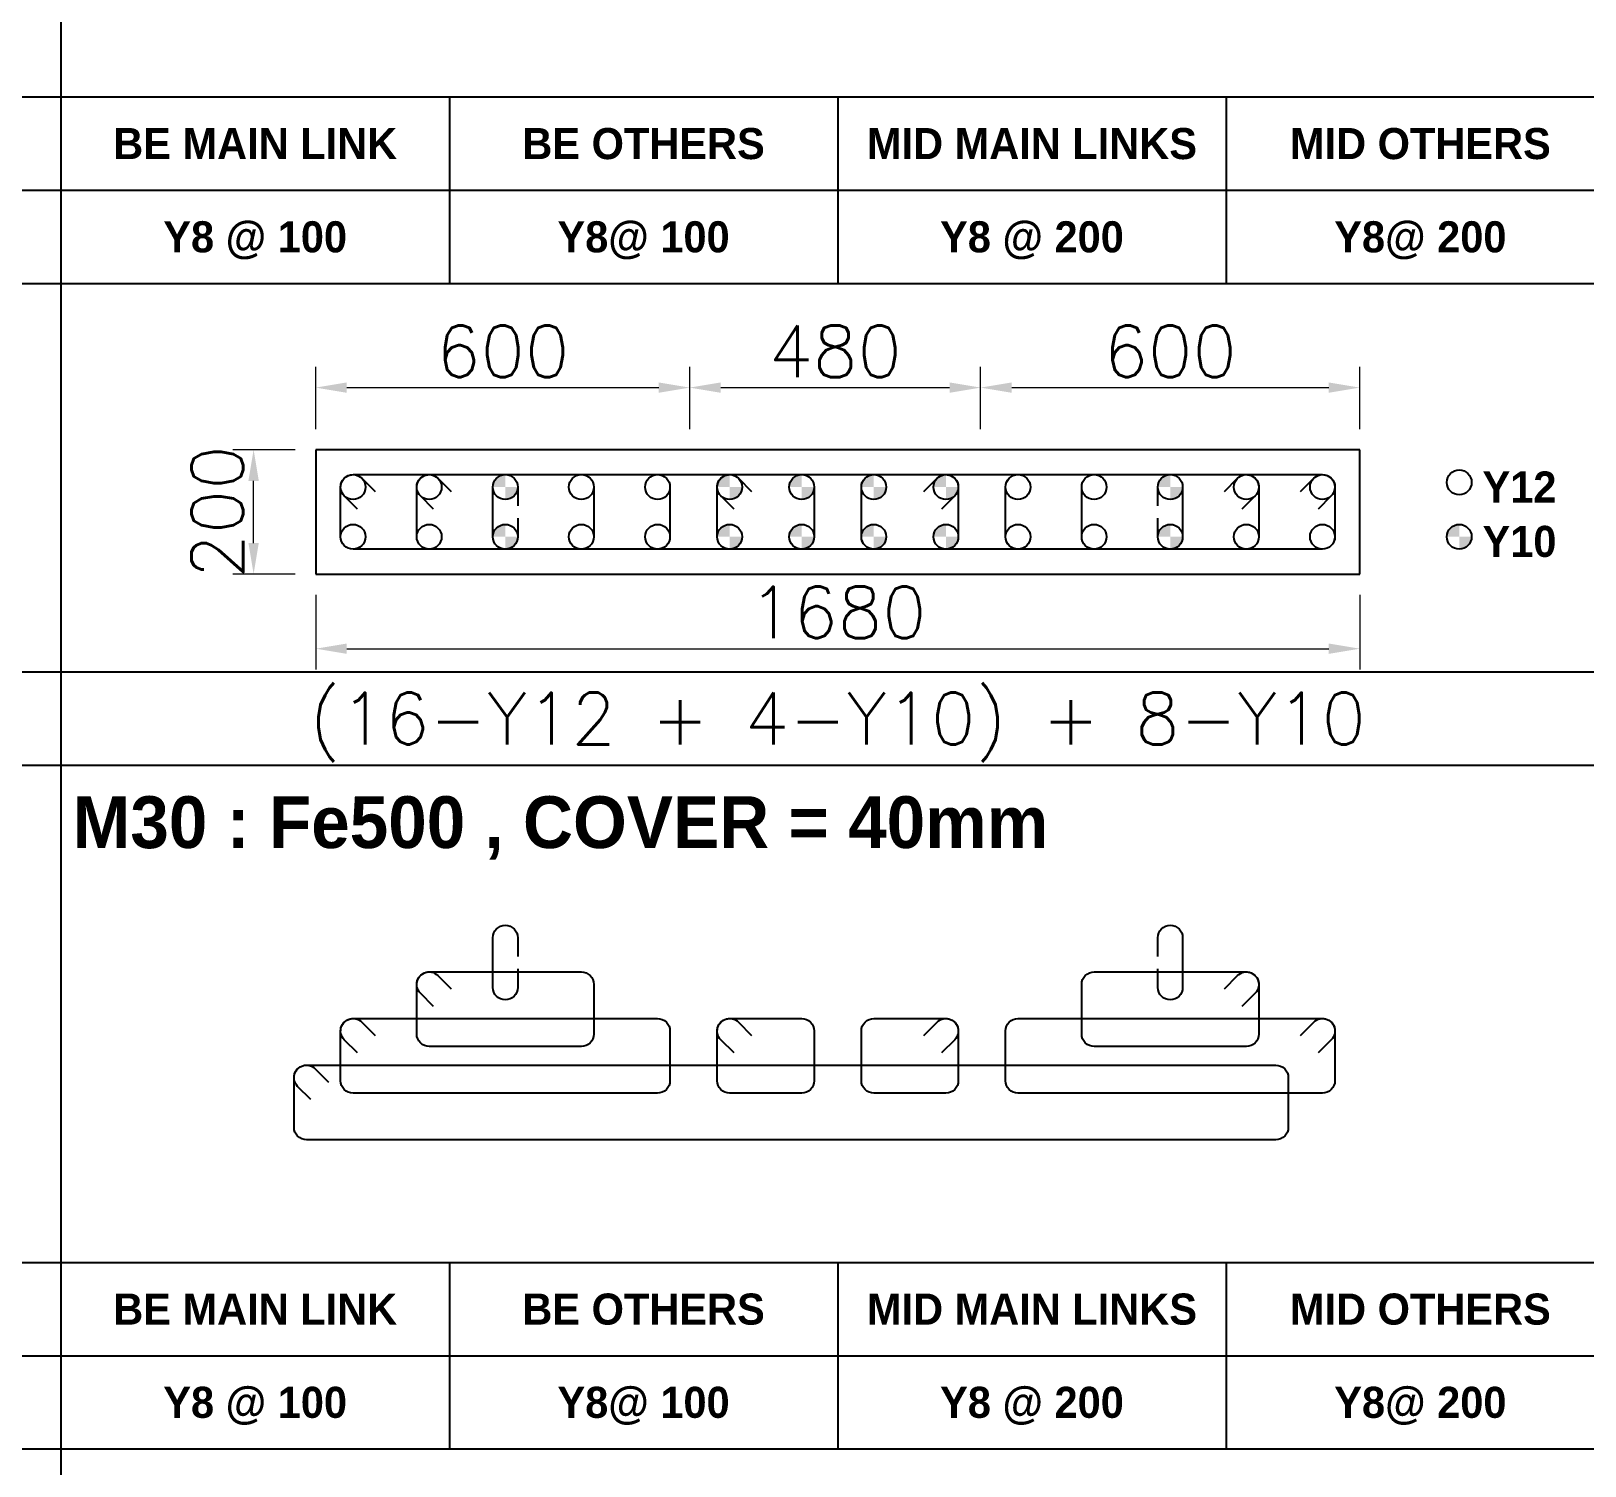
# Model space of a CAD drawing. Header units: millimetres. Extents: x -28707963 to -28231469, y 696001 to 896471.
# Drawn here: x -28305680 to -28298179, y 809414 to 816339 of the extents above; entities that cross this region are included whole.
import ezdxf
from ezdxf.enums import TextEntityAlignment as Align

# ---------------------------------------------------------------- set-up
doc = ezdxf.new("R2010")
doc.units = ezdxf.units.MM
doc.header["$MEASUREMENT"] = 0
doc.header["$PDMODE"] = 34
doc.header["$PDSIZE"] = -8
doc.layers.get('0').update_dxf_attribs({"lineweight": 5})
for name, color, linetype in [('09 COL TEXT-SCH', 2, 'Continuous'), ('14 REINF', 6, 'Continuous'), ('22 TABLE FRAME', 5, 'Continuous'), ('23 STIRRUPS', 5, 'Continuous'), ('TEXT', 4, 'Continuous')]:
    doc.layers.add(name, color=color, linetype=linetype)
doc.layers.add('19 COLUMN', color=1, linetype='Continuous', lineweight=25)
doc.styles.add('adani bold', font='')
doc.styles.add('ROMANS', font='simplex.shx')
doc.styles.get('adani bold').set_extended_font_data('Adani Bold', bold=True)
doc.dimstyles.new('D 50', dxfattribs={"dimscale": 100, "dimtxt": 3, "dimasz": 1.5, "dimexe": 1, "dimexo": 1, "dimgap": 0.5, "dimtad": 1, "dimdec": 0, "dimdsep": 46, "dimtxsty": 'ROMANS', "dimcen": 2.5, "dimclrd": 5, "dimclre": 5, "dimclrt": 4, "dimadec": 0, "dimazin": 0, "dimtfac": 1, "dimtdec": 0, "dimtmove": 0, "dimatfit": 3, "dimfxl": 1, "dimlwd": 0, "dimlwe": 0, "dimarcsym": 0})

# ---------------------------------------------------------------- blocks, each defined once
blk = doc.blocks.new('*D89')
at = {"color": 5, "lineweight": 0, "transparency": 16777216}
for p, q in [((-28304306.1, 813618.4), (-28304306.1, 813258.4)), ((-28299266.1, 813618.4), (-28299266.1, 813258.4)), ((-28304156.1, 813358.4), (-28299416.1, 813358.4))]:
    blk.add_line(p, q, dxfattribs=at)
at = {"color": 5, "transparency": 16777216}
for points in [[(-28304156.1, 813383.4), (-28304156.1, 813333.4), (-28304306.1, 813358.4)], [(-28299416.1, 813333.4), (-28299416.1, 813383.4), (-28299266.1, 813358.4)]]:
    blk.add_solid(points, dxfattribs=at)
at = {"layer": 'Defpoints', "color": 0, "transparency": 16777216}
for p in [(-28304306.1, 813718.4), (-28299266.1, 813718.4), (-28299266.1, 813358.4)]:
    blk.add_point(p, dxfattribs=at)
at = {"color": 4, "transparency": 16777216, "insert": (-28301786.1, 813533.4), "char_height": 250, "attachment_point": 5, "style": 'ROMANS'}
blk.add_mtext('1680', dxfattribs=at)
blk = doc.blocks.new('*D379')
at = {"color": 5, "lineweight": 0, "transparency": 16777216}
for p, q in [((-28304406.1, 814318.4), (-28304706.1, 814318.4)), ((-28304606.1, 813868.4), (-28304606.1, 814168.4)), ((-28304406.1, 813718.4), (-28304706.1, 813718.4))]:
    blk.add_line(p, q, dxfattribs=at)
at = {"color": 5, "transparency": 16777216}
for points in [[(-28304581.1, 814168.4), (-28304631.1, 814168.4), (-28304606.1, 814318.4)], [(-28304631.1, 813868.4), (-28304581.1, 813868.4), (-28304606.1, 813718.4)]]:
    blk.add_solid(points, dxfattribs=at)
at = {"layer": 'Defpoints', "color": 0, "transparency": 16777216}
for p in [(-28304606.1, 814318.4), (-28304306.1, 814318.4), (-28304306.1, 813718.4)]:
    blk.add_point(p, dxfattribs=at)
at = {"color": 4, "transparency": 16777216, "insert": (-28304781.1, 814018.4), "char_height": 250, "attachment_point": 5, "rotation": 90, "style": 'ROMANS'}
blk.add_mtext('200', dxfattribs=at)
blk = doc.blocks.new('*D380')
at = {"color": 5, "lineweight": 0, "transparency": 16777216}
for p, q in [((-28304306.1, 814418.4), (-28304306.1, 814718.4)), ((-28302500.7, 814418.4), (-28302500.7, 814718.4)), ((-28304156.1, 814618.4), (-28302650.7, 814618.4))]:
    blk.add_line(p, q, dxfattribs=at)
at = {"color": 5, "transparency": 16777216}
for points in [[(-28304156.1, 814643.4), (-28304156.1, 814593.4), (-28304306.1, 814618.4)], [(-28302650.7, 814593.4), (-28302650.7, 814643.4), (-28302500.7, 814618.4)]]:
    blk.add_solid(points, dxfattribs=at)
at = {"layer": 'Defpoints', "color": 0, "transparency": 16777216}
for p in [(-28302500.7, 814618.4), (-28304306.1, 814318.4), (-28302500.7, 814318.4)]:
    blk.add_point(p, dxfattribs=at)
at = {"color": 4, "transparency": 16777216, "insert": (-28303403.4, 814793.4), "char_height": 250, "attachment_point": 5, "style": 'ROMANS'}
blk.add_mtext('600', dxfattribs=at)
blk = doc.blocks.new('*D381')
at = {"color": 5, "lineweight": 0, "transparency": 16777216}
for p, q in [((-28302500.7, 814418.4), (-28302500.7, 814718.4)), ((-28301096.4, 814418.4), (-28301096.4, 814718.4)), ((-28302350.7, 814618.4), (-28301246.4, 814618.4))]:
    blk.add_line(p, q, dxfattribs=at)
at = {"color": 5, "transparency": 16777216}
for points in [[(-28302350.7, 814643.4), (-28302350.7, 814593.4), (-28302500.7, 814618.4)], [(-28301246.4, 814593.4), (-28301246.4, 814643.4), (-28301096.4, 814618.4)]]:
    blk.add_solid(points, dxfattribs=at)
at = {"layer": 'Defpoints', "color": 0, "transparency": 16777216}
for p in [(-28301096.4, 814618.4), (-28302500.7, 814318.4), (-28301096.4, 814318.4)]:
    blk.add_point(p, dxfattribs=at)
at = {"color": 4, "transparency": 16777216, "insert": (-28301798.6, 814793.4), "char_height": 250, "attachment_point": 5, "style": 'ROMANS'}
blk.add_mtext('480', dxfattribs=at)
blk = doc.blocks.new('*D382')
at = {"color": 5, "lineweight": 0, "transparency": 16777216}
for p, q in [((-28301096.4, 814418.4), (-28301096.4, 814718.4)), ((-28299266.1, 814418.4), (-28299266.1, 814718.4)), ((-28300946.4, 814618.4), (-28299416.1, 814618.4))]:
    blk.add_line(p, q, dxfattribs=at)
at = {"color": 5, "transparency": 16777216}
for points in [[(-28300946.4, 814643.4), (-28300946.4, 814593.4), (-28301096.4, 814618.4)], [(-28299416.1, 814593.4), (-28299416.1, 814643.4), (-28299266.1, 814618.4)]]:
    blk.add_solid(points, dxfattribs=at)
at = {"layer": 'Defpoints', "color": 0, "transparency": 16777216}
for p in [(-28299266.1, 814618.4), (-28301096.4, 814318.4), (-28299266.1, 814318.4)]:
    blk.add_point(p, dxfattribs=at)
at = {"color": 4, "transparency": 16777216, "insert": (-28300181.3, 814793.4), "char_height": 250, "attachment_point": 5, "style": 'ROMANS'}
blk.add_mtext('600', dxfattribs=at)

msp = doc.modelspace()

# ---------------------------------------------------------------- hatches: boundary and pattern name
at = {"layer": '14 REINF'}
h = msp.add_hatch(color=6, dxfattribs=at)
edge = h.paths.add_edge_path(flags=0)
edge.add_line((-28303451.1, 814138.4), (-28303391.1, 814138.4))
edge.add_line((-28303391.1, 814138.4), (-28303391.1, 814198.4))
edge.add_arc((-28303391.1, 814138.4), 60, 90, 180)
edge = h.paths.add_edge_path(flags=0)
edge.add_line((-28303331.1, 814138.4), (-28303391.1, 814138.4))
edge.add_line((-28303391.1, 814138.4), (-28303391.1, 814078.4))
edge.add_arc((-28303391.1, 814138.4), 60, 270, 360)
h = msp.add_hatch(color=6, dxfattribs=at)
edge = h.paths.add_edge_path(flags=0)
edge.add_line((-28302368.1, 814138.4), (-28302308.1, 814138.4))
edge.add_line((-28302308.1, 814138.4), (-28302308.1, 814198.4))
edge.add_arc((-28302308.1, 814138.4), 60, 90, 180)
edge = h.paths.add_edge_path(flags=0)
edge.add_line((-28302248.1, 814138.4), (-28302308.1, 814138.4))
edge.add_line((-28302308.1, 814138.4), (-28302308.1, 814078.4))
edge.add_arc((-28302308.1, 814138.4), 60, 270, 360)
h = msp.add_hatch(color=6, dxfattribs=at)
edge = h.paths.add_edge_path(flags=0)
edge.add_line((-28302020.1, 814138.4), (-28301960.1, 814138.4))
edge.add_line((-28301960.1, 814138.4), (-28301960.1, 814198.4))
edge.add_arc((-28301960.1, 814138.4), 60, 90, 180)
edge = h.paths.add_edge_path(flags=0)
edge.add_line((-28301900.1, 814138.4), (-28301960.1, 814138.4))
edge.add_line((-28301960.1, 814138.4), (-28301960.1, 814078.4))
edge.add_arc((-28301960.1, 814138.4), 60, 270, 360)
h = msp.add_hatch(color=6, dxfattribs=at)
edge = h.paths.add_edge_path(flags=0)
edge.add_line((-28301672.1, 814138.4), (-28301612.1, 814138.4))
edge.add_line((-28301612.1, 814138.4), (-28301612.1, 814198.4))
edge.add_arc((-28301612.1, 814138.4), 60, 90, 180)
edge = h.paths.add_edge_path(flags=0)
edge.add_line((-28301552.1, 814138.4), (-28301612.1, 814138.4))
edge.add_line((-28301612.1, 814138.4), (-28301612.1, 814078.4))
edge.add_arc((-28301612.1, 814138.4), 60, 270, 360)
h = msp.add_hatch(color=6, dxfattribs=at)
edge = h.paths.add_edge_path(flags=0)
edge.add_line((-28301324.1, 814138.4), (-28301264.1, 814138.4))
edge.add_line((-28301264.1, 814138.4), (-28301264.1, 814198.4))
edge.add_arc((-28301264.1, 814138.4), 60, 90, 180)
edge = h.paths.add_edge_path(flags=0)
edge.add_line((-28301204.1, 814138.4), (-28301264.1, 814138.4))
edge.add_line((-28301264.1, 814138.4), (-28301264.1, 814078.4))
edge.add_arc((-28301264.1, 814138.4), 60, 270, 360)
h = msp.add_hatch(color=6, dxfattribs=at)
edge = h.paths.add_edge_path(flags=0)
edge.add_line((-28300241.1, 814138.4), (-28300181.1, 814138.4))
edge.add_line((-28300181.1, 814138.4), (-28300181.1, 814198.4))
edge.add_arc((-28300181.1, 814138.4), 60, 90, 180)
edge = h.paths.add_edge_path(flags=0)
edge.add_line((-28300121.1, 814138.4), (-28300181.1, 814138.4))
edge.add_line((-28300181.1, 814138.4), (-28300181.1, 814078.4))
edge.add_arc((-28300181.1, 814138.4), 60, 270, 360)
h = msp.add_hatch(color=6, dxfattribs=at)
edge = h.paths.add_edge_path(flags=0)
edge.add_line((-28303451.1, 813898.4), (-28303391.1, 813898.4))
edge.add_line((-28303391.1, 813898.4), (-28303391.1, 813958.4))
edge.add_arc((-28303391.1, 813898.4), 60, 90, 180)
edge = h.paths.add_edge_path(flags=0)
edge.add_line((-28303331.1, 813898.4), (-28303391.1, 813898.4))
edge.add_line((-28303391.1, 813898.4), (-28303391.1, 813838.4))
edge.add_arc((-28303391.1, 813898.4), 60, 270, 360)
h = msp.add_hatch(color=6, dxfattribs=at)
edge = h.paths.add_edge_path(flags=0)
edge.add_line((-28302368.1, 813898.4), (-28302308.1, 813898.4))
edge.add_line((-28302308.1, 813898.4), (-28302308.1, 813958.4))
edge.add_arc((-28302308.1, 813898.4), 60, 90, 180)
edge = h.paths.add_edge_path(flags=0)
edge.add_line((-28302248.1, 813898.4), (-28302308.1, 813898.4))
edge.add_line((-28302308.1, 813898.4), (-28302308.1, 813838.4))
edge.add_arc((-28302308.1, 813898.4), 60, 270, 360)
h = msp.add_hatch(color=6, dxfattribs=at)
edge = h.paths.add_edge_path(flags=0)
edge.add_line((-28302020.1, 813898.4), (-28301960.1, 813898.4))
edge.add_line((-28301960.1, 813898.4), (-28301960.1, 813958.4))
edge.add_arc((-28301960.1, 813898.4), 60, 90, 180)
edge = h.paths.add_edge_path(flags=0)
edge.add_line((-28301900.1, 813898.4), (-28301960.1, 813898.4))
edge.add_line((-28301960.1, 813898.4), (-28301960.1, 813838.4))
edge.add_arc((-28301960.1, 813898.4), 60, 270, 360)
h = msp.add_hatch(color=6, dxfattribs=at)
edge = h.paths.add_edge_path(flags=0)
edge.add_line((-28301672.1, 813898.4), (-28301612.1, 813898.4))
edge.add_line((-28301612.1, 813898.4), (-28301612.1, 813958.4))
edge.add_arc((-28301612.1, 813898.4), 60, 90, 180)
edge = h.paths.add_edge_path(flags=0)
edge.add_line((-28301552.1, 813898.4), (-28301612.1, 813898.4))
edge.add_line((-28301612.1, 813898.4), (-28301612.1, 813838.4))
edge.add_arc((-28301612.1, 813898.4), 60, 270, 360)
h = msp.add_hatch(color=6, dxfattribs=at)
edge = h.paths.add_edge_path(flags=0)
edge.add_line((-28301324.1, 813898.4), (-28301264.1, 813898.4))
edge.add_line((-28301264.1, 813898.4), (-28301264.1, 813958.4))
edge.add_arc((-28301264.1, 813898.4), 60, 90, 180)
edge = h.paths.add_edge_path(flags=0)
edge.add_line((-28301204.1, 813898.4), (-28301264.1, 813898.4))
edge.add_line((-28301264.1, 813898.4), (-28301264.1, 813838.4))
edge.add_arc((-28301264.1, 813898.4), 60, 270, 360)
h = msp.add_hatch(color=6, dxfattribs=at)
edge = h.paths.add_edge_path(flags=0)
edge.add_line((-28300241.1, 813898.4), (-28300181.1, 813898.4))
edge.add_line((-28300181.1, 813898.4), (-28300181.1, 813958.4))
edge.add_arc((-28300181.1, 813898.4), 60, 90, 180)
edge = h.paths.add_edge_path(flags=0)
edge.add_line((-28300121.1, 813898.4), (-28300181.1, 813898.4))
edge.add_line((-28300181.1, 813898.4), (-28300181.1, 813838.4))
edge.add_arc((-28300181.1, 813898.4), 60, 270, 360)
h = msp.add_hatch(color=6, dxfattribs=at)
edge = h.paths.add_edge_path(flags=0)
edge.add_line((-28298846.1, 813898.4), (-28298786.1, 813898.4))
edge.add_line((-28298786.1, 813898.4), (-28298786.1, 813958.4))
edge.add_arc((-28298786.1, 813898.4), 60, 90, 180)
edge = h.paths.add_edge_path(flags=0)
edge.add_line((-28298726.1, 813898.4), (-28298786.1, 813898.4))
edge.add_line((-28298786.1, 813898.4), (-28298786.1, 813838.4))
edge.add_arc((-28298786.1, 813898.4), 60, 270, 360)

# ---------------------------------------------------------------- linework, layer by layer
at = {"layer": '14 REINF', "color": 6}
for centre in [(-28304126.1, 814138.4), (-28303758.6, 814138.4), (-28303391.1, 814138.4), (-28303023.6, 814138.4), (-28302656.1, 814138.4), (-28302308.1, 814138.4), (-28301960.1, 814138.4), (-28301612.1, 814138.4), (-28301264.1, 814138.4), (-28300916.1, 814138.4), (-28300548.6, 814138.4), (-28300181.1, 814138.4), (-28299813.6, 814138.4), (-28299446.1, 814138.4), (-28298786.1, 814160.9), (-28304126.1, 813898.4), (-28303758.6, 813898.4), (-28303391.1, 813898.4), (-28303023.6, 813898.4), (-28302656.1, 813898.4), (-28302308.1, 813898.4), (-28301960.1, 813898.4), (-28301612.1, 813898.4), (-28301264.1, 813898.4), (-28300916.1, 813898.4), (-28300548.6, 813898.4), (-28300181.1, 813898.4), (-28299813.6, 813898.4), (-28299446.1, 813898.4), (-28298786.1, 813898.4)]:
    msp.add_circle(centre, 60, dxfattribs=at)
at = {"layer": '19 COLUMN', "color": 4}
for points in [[(-28299266.1, 814318.4), (-28304306.1, 814318.4)], [(-28304306.1, 814318.4), (-28304306.1, 813718.4)], [(-28299266.1, 813718.4), (-28299266.1, 814318.4)], [(-28304306.1, 813718.4), (-28299266.1, 813718.4)]]:
    msp.add_lwpolyline(points, dxfattribs=at)
at = {"layer": '22 TABLE FRAME', "color": 5, "linetype": 'Continuous'}
for p, q in [((-28305536.1, 863421.2), (-28305536.1, 788796.2)), ((-28330286.1, 816021.2), (-28245536.1, 816021.2)), ((-28303661.1, 816021.2), (-28303661.1, 815121.2)), ((-28301786.1, 816021.2), (-28301786.1, 815121.2)), ((-28299911.1, 816021.2), (-28299911.1, 815121.2)), ((-28330286.1, 815571.2), (-28245536.1, 815571.2)), ((-28330286.1, 815121.2), (-28245536.1, 815121.2)), ((-28330286.1, 813246.2), (-28245536.1, 813246.2)), ((-28334786.1, 812796.2), (-28245536.1, 812796.2)), ((-28330286.1, 810396.2), (-28245536.1, 810396.2)), ((-28303661.1, 810396.2), (-28303661.1, 809496.2)), ((-28301786.1, 810396.2), (-28301786.1, 809496.2)), ((-28299911.1, 810396.2), (-28299911.1, 809496.2)), ((-28330286.1, 809946.2), (-28245536.1, 809946.2)), ((-28330286.1, 809496.2), (-28245536.1, 809496.2))]:
    msp.add_line(p, q, dxfattribs=at)
at = {"layer": '23 STIRRUPS', "color": 5}
for points in [[(-28304104.9, 814032.3), (-28304168.5, 814095.9, -0.668178), (-28304126.1, 814198.4), (-28299446.1, 814198.4, -0.414214), (-28299386.1, 814138.4), (-28299386.1, 813898.4, -0.414214), (-28299446.1, 813838.4), (-28304126.1, 813838.4, -0.414214), (-28304186.1, 813898.4), (-28304186.1, 814138.4, -0.668179), (-28304083.7, 814180.8), (-28304020, 814117.1)], [(-28304104.9, 814032.3), (-28304168.5, 814095.9, -0.668178), (-28304126.1, 814198.4), (-28302656.1, 814198.4, -0.414214), (-28302596.1, 814138.4), (-28302596.1, 813898.4, -0.414214), (-28302656.1, 813838.4), (-28304126.1, 813838.4, -0.414214), (-28304186.1, 813898.4), (-28304186.1, 814138.4, -0.668179), (-28304083.7, 814180.8), (-28304020, 814117.1)], [(-28303737.4, 814032.3), (-28303801, 814095.9, -0.668178), (-28303758.6, 814198.4), (-28303023.6, 814198.4, -0.414214), (-28302963.6, 814138.4), (-28302963.6, 813898.4, -0.414214), (-28303023.6, 813838.4), (-28303758.6, 813838.4, -0.414214), (-28303818.6, 813898.4), (-28303818.6, 814138.4, -0.668179), (-28303716.2, 814180.8), (-28303652.5, 814117.1)], [(-28303331.1, 813988.4), (-28303331.1, 813898.4, -1), (-28303451.1, 813898.4), (-28303451.1, 814138.4, -1), (-28303331.1, 814138.4), (-28303331.1, 814048.4)], [(-28302286.9, 814032.3), (-28302350.5, 814095.9, -0.668178), (-28302308.1, 814198.4), (-28301960.1, 814198.4, -0.414214), (-28301900.1, 814138.4), (-28301900.1, 813898.4, -0.414214), (-28301960.1, 813838.4), (-28302308.1, 813838.4, -0.414214), (-28302368.1, 813898.4), (-28302368.1, 814138.4, -0.668179), (-28302265.7, 814180.8), (-28302202, 814117.1)], [(-28301370.2, 814117.1), (-28301306.5, 814180.8, -0.668179), (-28301204.1, 814138.4), (-28301204.1, 813898.4, -0.414214), (-28301264.1, 813838.4), (-28301612.1, 813838.4, -0.414214), (-28301672.1, 813898.4), (-28301672.1, 814138.4, -0.414214), (-28301612.1, 814198.4), (-28301264.1, 814198.4, -0.668178), (-28301221.7, 814095.9), (-28301285.3, 814032.3)], [(-28299552.2, 814117.1), (-28299488.5, 814180.8, -0.668179), (-28299386.1, 814138.4), (-28299386.1, 813898.4, -0.414214), (-28299446.1, 813838.4), (-28300916.1, 813838.4, -0.414214), (-28300976.1, 813898.4), (-28300976.1, 814138.4, -0.414214), (-28300916.1, 814198.4), (-28299446.1, 814198.4, -0.668178), (-28299403.7, 814095.9), (-28299467.3, 814032.3)], [(-28299919.7, 814117.1), (-28299856, 814180.8, -0.668179), (-28299753.6, 814138.4), (-28299753.6, 813898.4, -0.414214), (-28299813.6, 813838.4), (-28300548.6, 813838.4, -0.414214), (-28300608.6, 813898.4), (-28300608.6, 814138.4, -0.414214), (-28300548.6, 814198.4), (-28299813.6, 814198.4, -0.668178), (-28299771.2, 814095.9), (-28299834.8, 814032.3)], [(-28300241.1, 814048.4), (-28300241.1, 814138.4, -1), (-28300121.1, 814138.4), (-28300121.1, 813898.4, -1), (-28300241.1, 813898.4), (-28300241.1, 813988.4)], [(-28303331.1, 811813.4), (-28303331.1, 811723.4, -1), (-28303451.1, 811723.4), (-28303451.1, 811963.4, -1), (-28303331.1, 811963.4), (-28303331.1, 811873.4)], [(-28300241.1, 811873.4), (-28300241.1, 811963.4, -1), (-28300121.1, 811963.4), (-28300121.1, 811723.4, -1), (-28300241.1, 811723.4), (-28300241.1, 811813.4)], [(-28303737.4, 811632.3), (-28303801, 811695.9, -0.668178), (-28303758.6, 811798.4), (-28303023.6, 811798.4, -0.414214), (-28302963.6, 811738.4), (-28302963.6, 811498.4, -0.414214), (-28303023.6, 811438.4), (-28303758.6, 811438.4, -0.414214), (-28303818.6, 811498.4), (-28303818.6, 811738.4, -0.668179), (-28303716.2, 811780.8), (-28303652.5, 811717.1)], [(-28299919.7, 811717.1), (-28299856, 811780.8, -0.668179), (-28299753.6, 811738.4), (-28299753.6, 811498.4, -0.414214), (-28299813.6, 811438.4), (-28300548.6, 811438.4, -0.414214), (-28300608.6, 811498.4), (-28300608.6, 811738.4, -0.414214), (-28300548.6, 811798.4), (-28299813.6, 811798.4, -0.668178), (-28299771.2, 811695.9), (-28299834.8, 811632.3)], [(-28304104.9, 811407.3), (-28304168.5, 811470.9, -0.668178), (-28304126.1, 811573.4), (-28302656.1, 811573.4, -0.414214), (-28302596.1, 811513.4), (-28302596.1, 811273.4, -0.414214), (-28302656.1, 811213.4), (-28304126.1, 811213.4, -0.414214), (-28304186.1, 811273.4), (-28304186.1, 811513.4, -0.668179), (-28304083.7, 811555.8), (-28304020, 811492.1)], [(-28302286.9, 811407.3), (-28302350.5, 811470.9, -0.668178), (-28302308.1, 811573.4), (-28301960.1, 811573.4, -0.414214), (-28301900.1, 811513.4), (-28301900.1, 811273.4, -0.414214), (-28301960.1, 811213.4), (-28302308.1, 811213.4, -0.414214), (-28302368.1, 811273.4), (-28302368.1, 811513.4, -0.668179), (-28302265.7, 811555.8), (-28302202, 811492.1)], [(-28301370.2, 811492.1), (-28301306.5, 811555.8, -0.668179), (-28301204.1, 811513.4), (-28301204.1, 811273.4, -0.414214), (-28301264.1, 811213.4), (-28301612.1, 811213.4, -0.414214), (-28301672.1, 811273.4), (-28301672.1, 811513.4, -0.414214), (-28301612.1, 811573.4), (-28301264.1, 811573.4, -0.668178), (-28301221.7, 811470.9), (-28301285.3, 811407.3)], [(-28299552.2, 811492.1), (-28299488.5, 811555.8, -0.668179), (-28299386.1, 811513.4), (-28299386.1, 811273.4, -0.414214), (-28299446.1, 811213.4), (-28300916.1, 811213.4, -0.414214), (-28300976.1, 811273.4), (-28300976.1, 811513.4, -0.414214), (-28300916.1, 811573.4), (-28299446.1, 811573.4, -0.668178), (-28299403.7, 811470.9), (-28299467.3, 811407.3)], [(-28304329.9, 811182.3), (-28304393.5, 811245.9, -0.668178), (-28304351.1, 811348.4), (-28299671.1, 811348.4, -0.414214), (-28299611.1, 811288.4), (-28299611.1, 811048.4, -0.414214), (-28299671.1, 810988.4), (-28304351.1, 810988.4, -0.414214), (-28304411.1, 811048.4), (-28304411.1, 811288.4, -0.668179), (-28304308.7, 811330.8), (-28304245, 811267.1)]]:
    msp.add_lwpolyline(points, format="xyb", dxfattribs=at)

# ---------------------------------------------------------------- texts
at = {"layer": '09 COL TEXT-SCH', "color": 3, "linetype": 'Continuous', "style": 'ROMANS'}
msp.add_text('(16-Y12 + 4-Y10) + 8-Y10', height=250, dxfattribs=at).set_placement((-28301786.1, 813021.2), align=Align.MIDDLE_CENTER)
at = {"layer": 'TEXT', "style": 'adani bold'}
for s, p in [('BE MAIN LINK', (-28304598.6, 815796.2)), ('BE OTHERS', (-28302723.6, 815796.2)), ('MID MAIN LINKS', (-28300848.6, 815796.2)), ('MID OTHERS', (-28298973.6, 815796.2)), ('Y8 @ 100', (-28304598.6, 815346.2)), ('Y8@ 100', (-28302723.6, 815346.2)), ('Y8 @ 200', (-28300848.6, 815346.2)), ('Y8@ 200', (-28298973.6, 815346.2)), ('BE MAIN LINK', (-28304598.6, 810171.2)), ('BE OTHERS', (-28302723.6, 810171.2)), ('MID MAIN LINKS', (-28300848.6, 810171.2)), ('MID OTHERS', (-28298973.6, 810171.2)), ('Y8 @ 100', (-28304598.6, 809721.2)), ('Y8@ 100', (-28302723.6, 809721.2)), ('Y8 @ 200', (-28300848.6, 809721.2)), ('Y8@ 200', (-28298973.6, 809721.2))]:
    msp.add_text(s, height=150, dxfattribs=at).set_placement(p, align=Align.MIDDLE_CENTER)
for s, p in [('Y12', (-28298673.6, 814138.7)), ('Y10', (-28298673.6, 813876.2))]:
    msp.add_text(s, height=150, dxfattribs=at).set_placement(p, align=Align.MIDDLE_LEFT)
at = {"layer": 'TEXT', "lineweight": 40, "style": 'adani bold'}
msp.add_text('M30 : Fe500 , COVER = 40mm', height=250, dxfattribs=at).set_placement((-28305479.8, 812396.2))

# ---------------------------------------------------------------- dimensions: what is measured, and where the dimension line sits
for p1, p2, distance, text, override, picture, middle in [((-28304306.1, 814318.4), (-28302500.7, 814318.4), 300, '600', {"dimtxt": 2.5, "dimtxsty": 'ROMANS'}, '*D380', (-28303403.4, 814793.4)), ((-28302500.7, 814318.4), (-28301096.4, 814318.4), 300, '480', {"dimtxt": 2.5, "dimtxsty": 'ROMANS'}, '*D381', (-28301798.6, 814793.4)), ((-28301096.4, 814318.4), (-28299266.1, 814318.4), 300, '600', {"dimtxt": 2.5, "dimtxsty": 'ROMANS'}, '*D382', (-28300181.3, 814793.4)), ((-28304306.1, 813718.4), (-28299266.1, 813718.4), -360, '1680', {"dimtxt": 2.5}, '*D89', (-28301786.1, 813533.4))]:
    dim = msp.add_aligned_dim(p1=p1, p2=p2, distance=distance, text=text, dimstyle='D 50', override=override)
    dim.commit()
    dim.dimension.update_dxf_attribs({"geometry": picture, "text_midpoint": middle})
dim = msp.add_linear_dim(base=(-28304606.1, 814318.4), p1=(-28304306.1, 813718.4), p2=(-28304306.1, 814318.4), angle=90, text='200', dimstyle='D 50', override={"dimtxt": 2.5})
dim.commit()
dim.dimension.update_dxf_attribs({"geometry": '*D379', "text_midpoint": (-28304606.1, 814018.4), "dimtype": 161})

doc.saveas('drawing.dxf')
